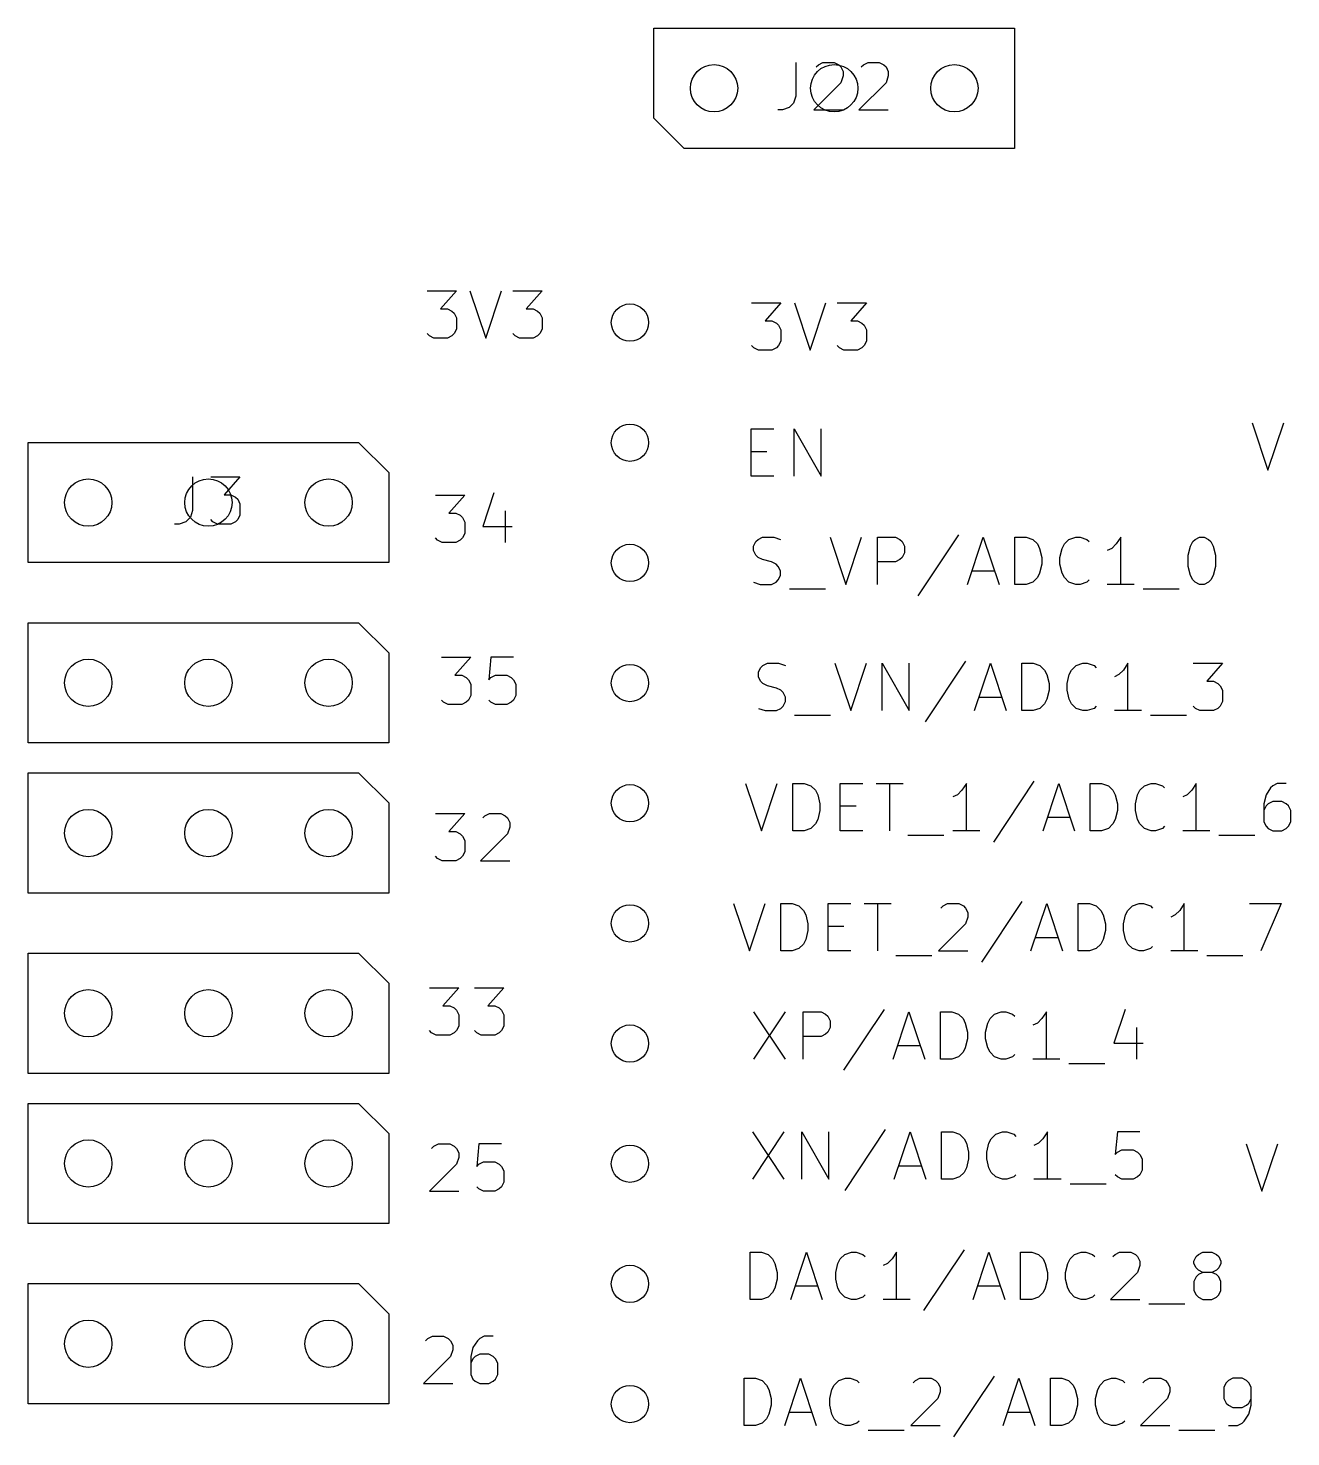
# Model space of a CAD drawing. Extents: x 1.8 to 54.4, y -60.4 to -0.5.
# Drawn here: x 2.52 to 29.21, y -33.71 to -3.94 of the extents above; entities that cross this region are included whole.
import ezdxf

# ---------------------------------------------------------------- set-up
doc = ezdxf.new("R2010")
doc.units = 0
doc.layers.add('BLACK', color=7, linetype='CONTINUOUS')
doc.layers.add('GRAY3', color=9, linetype='CONTINUOUS')

msp = doc.modelspace()

# ---------------------------------------------------------------- linework, layer by layer
at = {"layer": 'BLACK'}
for centre, radius in [((17.018, -5.207), 0.5), ((19.558, -5.207), 0.5), ((22.098, -5.207), 0.5), ((15.24, -10.16), 0.3937), ((15.24, -12.7), 0.3937), ((3.791008, -13.964651), 0.5), ((6.331008, -13.964651), 0.5), ((8.871008, -13.964651), 0.5), ((15.24, -15.24), 0.3937), ((3.791008, -17.774651), 0.5), ((6.331008, -17.774651), 0.5), ((8.871008, -17.774651), 0.5), ((15.24, -17.78), 0.3937), ((15.24, -20.32), 0.3937), ((3.791008, -20.949651), 0.5), ((6.331008, -20.949651), 0.5), ((8.871008, -20.949651), 0.5), ((15.24, -22.86), 0.3937), ((3.791008, -24.759651), 0.5), ((6.331008, -24.759651), 0.5), ((8.871008, -24.759651), 0.5), ((15.24, -25.4), 0.3937), ((3.791008, -27.934651), 0.5), ((6.331008, -27.934651), 0.5), ((8.871008, -27.934651), 0.5), ((15.24, -27.94), 0.3937), ((15.24, -30.48), 0.3937), ((3.791008, -31.744651), 0.5), ((6.331008, -31.744651), 0.5), ((8.871008, -31.744651), 0.5), ((15.24, -33.02), 0.3937)]:
    msp.add_circle(centre, radius, dxfattribs=at)
at = {"layer": 'GRAY3', "linetype": 'CONTINUOUS'}
for p, q in [((15.748, -3.937), (23.368, -3.937)), ((15.748, -5.842), (15.748, -3.937)), ((23.368, -3.937), (23.368, -6.477)), ((18.748476, -4.661819), (18.748476, -5.376104)), ((19.177048, -4.757057), (19.224667, -4.709438)), ((19.224667, -4.709438), (19.319905, -4.661819)), ((19.319905, -4.661819), (19.558, -4.661819)), ((19.558, -4.661819), (19.653238, -4.709438)), ((19.653238, -4.709438), (19.700857, -4.757057)), ((19.700857, -4.757057), (19.748476, -4.852295)), ((20.129429, -4.757057), (20.177048, -4.709438)), ((20.177048, -4.709438), (20.272286, -4.661819)), ((20.272286, -4.661819), (20.510381, -4.661819)), ((20.510381, -4.661819), (20.605619, -4.709438)), ((20.605619, -4.709438), (20.653238, -4.757057)), ((20.653238, -4.757057), (20.700857, -4.852295)), ((19.748476, -4.947533), (19.700857, -5.09039)), ((19.748476, -4.852295), (19.748476, -4.947533)), ((20.700857, -4.947533), (20.653238, -5.09039)), ((20.700857, -4.852295), (20.700857, -4.947533)), ((19.700857, -5.09039), (19.129429, -5.661819)), ((20.653238, -5.09039), (20.08181, -5.661819)), ((18.605619, -5.6142), (18.462762, -5.661819)), ((18.700857, -5.518961), (18.605619, -5.6142)), ((18.748476, -5.376104), (18.700857, -5.518961)), ((16.383, -6.477), (15.748, -5.842)), ((18.462762, -5.661819), (18.367524, -5.661819)), ((19.129429, -5.661819), (19.748476, -5.661819)), ((20.08181, -5.661819), (20.700857, -5.661819)), ((23.368, -6.477), (16.383, -6.477)), ((10.953905, -9.487819), (11.572952, -9.487819)), ((11.572952, -9.487819), (11.239619, -9.868771)), ((11.858667, -9.487819), (12.192, -10.487819)), ((12.192, -10.487819), (12.525333, -9.487819)), ((12.763429, -9.487819), (13.382476, -9.487819)), ((13.382476, -9.487819), (13.049143, -9.868771)), ((17.811905, -9.741819), (18.430952, -9.741819)), ((18.430952, -9.741819), (18.097619, -10.122771)), ((18.716667, -9.741819), (19.05, -10.741819)), ((19.05, -10.741819), (19.383333, -9.741819)), ((19.621429, -9.741819), (20.240476, -9.741819)), ((20.240476, -9.741819), (19.907143, -10.122771)), ((11.239619, -9.868771), (11.382476, -9.868771)), ((11.382476, -9.868771), (11.477714, -9.91639)), ((11.477714, -9.91639), (11.525333, -9.964009)), ((11.525333, -9.964009), (11.572952, -10.059247)), ((11.572952, -10.059247), (11.572952, -10.297342)), ((13.049143, -9.868771), (13.192, -9.868771)), ((13.192, -9.868771), (13.287238, -9.91639)), ((13.287238, -9.91639), (13.334857, -9.964009)), ((13.334857, -9.964009), (13.382476, -10.059247)), ((13.382476, -10.059247), (13.382476, -10.297342)), ((18.097619, -10.122771), (18.240476, -10.122771)), ((18.240476, -10.122771), (18.335714, -10.17039)), ((19.907143, -10.122771), (20.05, -10.122771)), ((20.05, -10.122771), (20.145238, -10.17039)), ((11.001524, -10.4402), (10.953905, -10.39258)), ((11.525333, -10.39258), (11.477714, -10.4402)), ((11.572952, -10.297342), (11.525333, -10.39258)), ((12.811048, -10.4402), (12.763429, -10.39258)), ((13.334857, -10.39258), (13.287238, -10.4402)), ((13.382476, -10.297342), (13.334857, -10.39258)), ((18.335714, -10.17039), (18.383333, -10.218009)), ((18.383333, -10.218009), (18.430952, -10.313247)), ((18.430952, -10.313247), (18.430952, -10.551342)), ((20.145238, -10.17039), (20.192857, -10.218009)), ((20.192857, -10.218009), (20.240476, -10.313247)), ((20.240476, -10.313247), (20.240476, -10.551342)), ((11.096762, -10.487819), (11.001524, -10.4402)), ((11.382476, -10.487819), (11.096762, -10.487819)), ((11.477714, -10.4402), (11.382476, -10.487819)), ((12.906286, -10.487819), (12.811048, -10.4402)), ((13.192, -10.487819), (12.906286, -10.487819)), ((13.287238, -10.4402), (13.192, -10.487819)), ((17.859524, -10.6942), (17.811905, -10.64658)), ((17.954762, -10.741819), (17.859524, -10.6942)), ((18.335714, -10.6942), (18.240476, -10.741819)), ((18.383333, -10.64658), (18.335714, -10.6942)), ((18.430952, -10.551342), (18.383333, -10.64658)), ((19.669048, -10.6942), (19.621429, -10.64658)), ((19.764286, -10.741819), (19.669048, -10.6942)), ((20.145238, -10.6942), (20.05, -10.741819)), ((20.192857, -10.64658), (20.145238, -10.6942)), ((20.240476, -10.551342), (20.192857, -10.64658)), ((18.240476, -10.741819), (17.954762, -10.741819)), ((20.05, -10.741819), (19.764286, -10.741819)), ((17.803905, -13.408819), (17.803905, -12.408819)), ((17.803905, -12.408819), (18.280095, -12.408819)), ((18.708667, -13.408819), (18.708667, -12.408819)), ((18.708667, -12.408819), (19.280095, -13.408819)), ((19.280095, -13.408819), (19.280095, -12.408819)), ((28.392905, -12.281819), (28.726238, -13.281819)), ((28.726238, -13.281819), (29.059571, -12.281819)), ((2.521008, -12.694651), (9.506008, -12.694651)), ((2.521008, -15.234651), (2.521008, -12.694651)), ((9.506008, -12.694651), (10.141008, -13.329651)), ((17.803905, -12.885009), (18.137238, -12.885009)), ((10.141008, -13.329651), (10.141008, -15.234651)), ((5.997674, -13.41947), (5.997674, -14.133755)), ((6.378627, -13.41947), (6.997674, -13.41947)), ((6.997674, -13.41947), (6.664341, -13.800422)), ((18.280095, -13.408819), (17.803905, -13.408819)), ((6.664341, -13.800422), (6.807198, -13.800422)), ((6.807198, -13.800422), (6.902436, -13.848041)), ((6.902436, -13.848041), (6.950055, -13.89566)), ((6.950055, -13.89566), (6.997674, -13.990898)), ((6.997674, -13.990898), (6.997674, -14.228993)), ((11.128476, -13.805819), (11.747523, -13.805819)), ((11.747523, -13.805819), (11.41419, -14.186771)), ((12.366571, -13.7582), (12.128476, -14.472485)), ((5.950055, -14.276612), (5.854817, -14.371851)), ((5.997674, -14.133755), (5.950055, -14.276612)), ((6.997674, -14.228993), (6.950055, -14.324231)), ((11.41419, -14.186771), (11.557047, -14.186771)), ((11.557047, -14.186771), (11.652285, -14.23439)), ((11.652285, -14.23439), (11.699904, -14.282009)), ((11.699904, -14.282009), (11.747523, -14.377247)), ((12.604666, -14.139152), (12.604666, -14.805819)), ((5.71196, -14.41947), (5.616722, -14.41947)), ((5.854817, -14.371851), (5.71196, -14.41947)), ((6.426246, -14.371851), (6.378627, -14.324231)), ((6.521484, -14.41947), (6.426246, -14.371851)), ((6.807198, -14.41947), (6.521484, -14.41947)), ((6.902436, -14.371851), (6.807198, -14.41947)), ((6.950055, -14.324231), (6.902436, -14.371851)), ((11.747523, -14.377247), (11.747523, -14.615342)), ((12.128476, -14.472485), (12.747523, -14.472485)), ((11.176095, -14.7582), (11.128476, -14.71058)), ((11.271333, -14.805819), (11.176095, -14.7582)), ((11.557047, -14.805819), (11.271333, -14.805819)), ((11.652285, -14.7582), (11.557047, -14.805819)), ((11.699904, -14.71058), (11.652285, -14.7582)), ((11.747523, -14.615342), (11.699904, -14.71058)), ((17.852047, -14.885295), (17.899666, -14.790057)), ((17.852047, -14.980533), (17.852047, -14.885295)), ((17.899666, -14.790057), (17.947285, -14.742438)), ((17.947285, -14.742438), (18.042523, -14.694819)), ((18.042523, -14.694819), (18.280618, -14.694819)), ((18.280618, -14.694819), (18.423475, -14.742438)), ((19.471095, -14.694819), (19.804428, -15.694819)), ((19.804428, -15.694819), (20.137761, -14.694819)), ((20.471095, -15.694819), (20.471095, -14.694819)), ((20.471095, -14.694819), (20.852047, -14.694819)), ((20.852047, -14.694819), (20.947285, -14.742438)), ((20.947285, -14.742438), (20.994904, -14.790057)), ((20.994904, -14.790057), (21.042523, -14.885295)), ((21.042523, -14.885295), (21.042523, -15.028152)), ((22.18538, -14.6472), (21.328238, -15.932914)), ((22.375857, -15.694819), (22.70919, -14.694819)), ((22.70919, -14.694819), (23.042523, -15.694819)), ((23.375857, -15.694819), (23.375857, -14.694819)), ((23.375857, -14.694819), (23.613952, -14.694819)), ((23.613952, -14.694819), (23.756809, -14.742438)), ((23.756809, -14.742438), (23.852047, -14.837676)), ((23.852047, -14.837676), (23.899666, -14.932914)), ((24.375857, -14.932914), (24.423476, -14.837676)), ((24.423476, -14.837676), (24.518714, -14.742438)), ((24.518714, -14.742438), (24.661571, -14.694819)), ((24.661571, -14.694819), (24.756809, -14.694819)), ((24.756809, -14.694819), (24.899666, -14.742438)), ((24.899666, -14.742438), (24.947285, -14.790057)), ((25.518714, -14.837676), (25.423476, -14.932914)), ((25.613952, -14.694819), (25.518714, -14.837676)), ((25.613952, -15.694819), (25.613952, -14.694819)), ((27.042524, -15.075771), (27.090143, -14.885295)), ((27.090143, -14.885295), (27.137762, -14.790057)), ((27.137762, -14.790057), (27.185381, -14.742438)), ((27.185381, -14.742438), (27.280619, -14.694819)), ((27.280619, -14.694819), (27.375857, -14.694819)), ((27.375857, -14.694819), (27.471095, -14.742438)), ((27.471095, -14.742438), (27.518714, -14.790057)), ((27.518714, -14.790057), (27.566333, -14.885295)), ((27.566333, -14.885295), (27.613952, -15.075771)), ((17.899666, -15.075771), (17.852047, -14.980533)), ((17.947285, -15.12339), (17.899666, -15.075771)), ((18.042523, -15.171009), (17.947285, -15.12339)), ((18.232999, -15.218628), (18.042523, -15.171009)), ((20.947285, -15.171009), (20.852047, -15.218628)), ((20.994904, -15.12339), (20.947285, -15.171009)), ((21.042523, -15.028152), (20.994904, -15.12339)), ((23.899666, -14.932914), (23.947285, -15.12339)), ((23.947285, -15.12339), (23.947285, -15.266247)), ((24.328238, -15.12339), (24.375857, -14.932914)), ((24.328238, -15.266247), (24.328238, -15.12339)), ((25.423476, -14.932914), (25.328238, -14.980533)), ((27.042524, -15.313866), (27.042524, -15.075771)), ((27.613952, -15.075771), (27.613952, -15.313866)), ((10.141008, -15.234651), (2.521008, -15.234651)), ((18.328237, -15.266247), (18.232999, -15.218628)), ((18.375856, -15.313866), (18.328237, -15.266247)), ((18.423475, -15.409104), (18.375856, -15.313866)), ((18.423475, -15.504342), (18.423475, -15.409104)), ((20.852047, -15.218628), (20.471095, -15.218628)), ((22.471095, -15.409104), (22.947285, -15.409104)), ((23.899666, -15.456723), (23.852047, -15.551961)), ((23.947285, -15.266247), (23.899666, -15.456723)), ((24.375857, -15.456723), (24.328238, -15.266247)), ((24.423476, -15.551961), (24.375857, -15.456723)), ((27.090143, -15.504342), (27.042524, -15.313866)), ((27.613952, -15.313866), (27.566333, -15.504342)), ((17.852047, -15.6472), (17.994904, -15.694819)), ((17.994904, -15.694819), (18.232999, -15.694819)), ((18.232999, -15.694819), (18.328237, -15.6472)), ((18.328237, -15.6472), (18.375856, -15.59958)), ((18.375856, -15.59958), (18.423475, -15.504342)), ((23.613952, -15.694819), (23.375857, -15.694819)), ((23.756809, -15.6472), (23.613952, -15.694819)), ((23.852047, -15.551961), (23.756809, -15.6472)), ((24.518714, -15.6472), (24.423476, -15.551961)), ((24.661571, -15.694819), (24.518714, -15.6472)), ((24.756809, -15.694819), (24.661571, -15.694819)), ((24.899666, -15.6472), (24.756809, -15.694819)), ((24.947285, -15.59958), (24.899666, -15.6472)), ((25.899666, -15.694819), (25.328238, -15.694819)), ((27.137762, -15.59958), (27.090143, -15.504342)), ((27.185381, -15.6472), (27.137762, -15.59958)), ((27.280619, -15.694819), (27.185381, -15.6472)), ((27.375857, -15.694819), (27.280619, -15.694819)), ((27.471095, -15.6472), (27.375857, -15.694819)), ((27.518714, -15.59958), (27.471095, -15.6472)), ((27.566333, -15.504342), (27.518714, -15.59958)), ((18.613952, -15.790057), (19.375856, -15.790057)), ((26.090143, -15.790057), (26.852047, -15.790057)), ((2.521008, -16.504651), (9.506008, -16.504651)), ((2.521008, -19.044651), (2.521008, -16.504651)), ((9.506008, -16.504651), (10.141008, -17.139651)), ((10.141008, -17.139651), (10.141008, -19.044651)), ((11.255476, -17.234819), (11.874523, -17.234819)), ((11.874523, -17.234819), (11.54119, -17.615771)), ((12.303095, -17.234819), (12.255476, -17.711009)), ((12.779285, -17.234819), (12.303095, -17.234819)), ((17.955238, -17.552295), (18.002857, -17.457057)), ((17.955238, -17.647533), (17.955238, -17.552295)), ((18.002857, -17.457057), (18.050476, -17.409438)), ((18.050476, -17.409438), (18.145714, -17.361819)), ((18.145714, -17.361819), (18.383809, -17.361819)), ((18.383809, -17.361819), (18.526666, -17.409438)), ((19.574286, -17.361819), (19.907619, -18.361819)), ((19.907619, -18.361819), (20.240952, -17.361819)), ((20.574286, -18.361819), (20.574286, -17.361819)), ((20.574286, -17.361819), (21.145714, -18.361819)), ((21.145714, -18.361819), (21.145714, -17.361819)), ((22.33619, -17.3142), (21.479048, -18.599914)), ((22.526667, -18.361819), (22.86, -17.361819)), ((22.86, -17.361819), (23.193333, -18.361819)), ((23.526667, -18.361819), (23.526667, -17.361819)), ((23.526667, -17.361819), (23.764762, -17.361819)), ((23.764762, -17.361819), (23.907619, -17.409438)), ((23.907619, -17.409438), (24.002857, -17.504676)), ((24.002857, -17.504676), (24.050476, -17.599914)), ((24.526667, -17.599914), (24.574286, -17.504676)), ((24.574286, -17.504676), (24.669524, -17.409438)), ((24.669524, -17.409438), (24.812381, -17.361819)), ((24.812381, -17.361819), (24.907619, -17.361819)), ((24.907619, -17.361819), (25.050476, -17.409438)), ((25.050476, -17.409438), (25.098095, -17.457057)), ((25.669524, -17.504676), (25.574286, -17.599914)), ((25.764762, -17.361819), (25.669524, -17.504676)), ((25.764762, -18.361819), (25.764762, -17.361819)), ((27.145715, -17.361819), (27.764762, -17.361819)), ((27.764762, -17.361819), (27.431429, -17.742771)), ((11.54119, -17.615771), (11.684047, -17.615771)), ((11.684047, -17.615771), (11.779285, -17.66339)), ((11.779285, -17.66339), (11.826904, -17.711009)), ((11.826904, -17.711009), (11.874523, -17.806247)), ((11.874523, -17.806247), (11.874523, -18.044342)), ((12.255476, -17.711009), (12.303095, -17.66339)), ((12.303095, -17.66339), (12.398333, -17.615771)), ((12.398333, -17.615771), (12.636428, -17.615771)), ((12.636428, -17.615771), (12.731666, -17.66339)), ((12.731666, -17.66339), (12.779285, -17.711009)), ((12.779285, -17.711009), (12.826904, -17.806247)), ((12.826904, -17.806247), (12.826904, -18.044342)), ((18.002857, -17.742771), (17.955238, -17.647533)), ((18.050476, -17.79039), (18.002857, -17.742771)), ((18.145714, -17.838009), (18.050476, -17.79039)), ((18.33619, -17.885628), (18.145714, -17.838009)), ((24.050476, -17.599914), (24.098095, -17.79039)), ((24.098095, -17.79039), (24.098095, -17.933247)), ((24.479048, -17.79039), (24.526667, -17.599914)), ((24.479048, -17.933247), (24.479048, -17.79039)), ((25.574286, -17.599914), (25.479048, -17.647533)), ((27.431429, -17.742771), (27.574286, -17.742771)), ((27.574286, -17.742771), (27.669524, -17.79039)), ((27.669524, -17.79039), (27.717143, -17.838009)), ((27.717143, -17.838009), (27.764762, -17.933247)), ((11.303095, -18.1872), (11.255476, -18.13958)), ((11.826904, -18.13958), (11.779285, -18.1872)), ((11.874523, -18.044342), (11.826904, -18.13958)), ((12.303095, -18.1872), (12.255476, -18.13958)), ((12.779285, -18.13958), (12.731666, -18.1872)), ((12.826904, -18.044342), (12.779285, -18.13958)), ((18.431428, -17.933247), (18.33619, -17.885628)), ((18.479047, -17.980866), (18.431428, -17.933247)), ((18.526666, -18.076104), (18.479047, -17.980866)), ((18.526666, -18.171342), (18.526666, -18.076104)), ((22.621905, -18.076104), (23.098095, -18.076104)), ((24.050476, -18.123723), (24.002857, -18.218961)), ((24.098095, -17.933247), (24.050476, -18.123723)), ((24.526667, -18.123723), (24.479048, -17.933247)), ((24.574286, -18.218961), (24.526667, -18.123723)), ((27.764762, -17.933247), (27.764762, -18.171342)), ((11.398333, -18.234819), (11.303095, -18.1872)), ((11.684047, -18.234819), (11.398333, -18.234819)), ((11.779285, -18.1872), (11.684047, -18.234819)), ((12.398333, -18.234819), (12.303095, -18.1872)), ((12.636428, -18.234819), (12.398333, -18.234819)), ((12.731666, -18.1872), (12.636428, -18.234819)), ((17.955238, -18.3142), (18.098095, -18.361819)), ((18.098095, -18.361819), (18.33619, -18.361819)), ((18.33619, -18.361819), (18.431428, -18.3142)), ((18.431428, -18.3142), (18.479047, -18.26658)), ((18.479047, -18.26658), (18.526666, -18.171342)), ((18.717143, -18.457057), (19.479047, -18.457057)), ((23.764762, -18.361819), (23.526667, -18.361819)), ((23.907619, -18.3142), (23.764762, -18.361819)), ((24.002857, -18.218961), (23.907619, -18.3142)), ((24.669524, -18.3142), (24.574286, -18.218961)), ((24.812381, -18.361819), (24.669524, -18.3142)), ((24.907619, -18.361819), (24.812381, -18.361819)), ((25.050476, -18.3142), (24.907619, -18.361819)), ((25.098095, -18.26658), (25.050476, -18.3142)), ((26.050476, -18.361819), (25.479048, -18.361819)), ((26.240953, -18.457057), (27.002857, -18.457057)), ((27.193334, -18.3142), (27.145715, -18.26658)), ((27.288572, -18.361819), (27.193334, -18.3142)), ((27.574286, -18.361819), (27.288572, -18.361819)), ((27.669524, -18.3142), (27.574286, -18.361819)), ((27.717143, -18.26658), (27.669524, -18.3142)), ((27.764762, -18.171342), (27.717143, -18.26658)), ((10.141008, -19.044651), (2.521008, -19.044651)), ((2.521008, -19.679651), (9.506008, -19.679651)), ((2.521008, -22.219651), (2.521008, -19.679651)), ((9.506008, -19.679651), (10.141008, -20.314651)), ((17.685476, -19.901819), (18.018809, -20.901819)), ((18.018809, -20.901819), (18.352142, -19.901819)), ((18.685476, -20.901819), (18.685476, -19.901819)), ((18.685476, -19.901819), (18.923571, -19.901819)), ((18.923571, -19.901819), (19.066428, -19.949438)), ((19.066428, -19.949438), (19.161666, -20.044676)), ((19.685476, -20.901819), (19.685476, -19.901819)), ((19.685476, -19.901819), (20.161666, -19.901819)), ((20.447381, -19.901819), (21.018809, -19.901819)), ((20.733095, -20.901819), (20.733095, -19.901819)), ((22.352143, -19.901819), (22.256905, -20.044676)), ((22.352143, -20.901819), (22.352143, -19.901819)), ((23.780714, -19.8542), (22.923572, -21.139914)), ((23.971191, -20.901819), (24.304524, -19.901819)), ((24.304524, -19.901819), (24.637857, -20.901819)), ((24.971191, -20.901819), (24.971191, -19.901819)), ((24.971191, -19.901819), (25.209286, -19.901819)), ((25.209286, -19.901819), (25.352143, -19.949438)), ((25.352143, -19.949438), (25.447381, -20.044676)), ((26.01881, -20.044676), (26.114048, -19.949438)), ((26.114048, -19.949438), (26.256905, -19.901819)), ((26.256905, -19.901819), (26.352143, -19.901819)), ((26.352143, -19.901819), (26.495, -19.949438)), ((26.495, -19.949438), (26.542619, -19.997057)), ((27.209286, -19.901819), (27.114048, -20.044676)), ((27.209286, -20.901819), (27.209286, -19.901819)), ((28.828334, -19.949438), (28.780715, -19.997057)), ((28.923572, -19.901819), (28.828334, -19.949438)), ((29.114048, -19.901819), (28.923572, -19.901819)), ((19.161666, -20.044676), (19.209285, -20.139914)), ((19.209285, -20.139914), (19.256904, -20.33039)), ((22.161667, -20.139914), (22.066429, -20.187533)), ((22.256905, -20.044676), (22.161667, -20.139914)), ((25.447381, -20.044676), (25.495, -20.139914)), ((25.495, -20.139914), (25.542619, -20.33039)), ((25.923572, -20.33039), (25.971191, -20.139914)), ((25.971191, -20.139914), (26.01881, -20.044676)), ((27.01881, -20.139914), (26.923572, -20.187533)), ((27.114048, -20.044676), (27.01881, -20.139914)), ((28.685477, -20.139914), (28.637858, -20.33039)), ((28.780715, -19.997057), (28.685477, -20.139914)), ((10.141008, -20.314651), (10.141008, -22.219651)), ((11.128476, -20.536819), (11.747523, -20.536819)), ((11.747523, -20.536819), (11.41419, -20.917771)), ((12.176095, -20.584438), (12.271333, -20.536819)), ((12.271333, -20.536819), (12.509428, -20.536819)), ((12.509428, -20.536819), (12.604666, -20.584438)), ((19.256904, -20.473247), (19.209285, -20.663723)), ((19.256904, -20.33039), (19.256904, -20.473247)), ((19.685476, -20.378009), (20.018809, -20.378009)), ((25.542619, -20.473247), (25.495, -20.663723)), ((25.542619, -20.33039), (25.542619, -20.473247)), ((25.923572, -20.473247), (25.923572, -20.33039)), ((25.971191, -20.663723), (25.923572, -20.473247)), ((28.637858, -20.33039), (28.637858, -20.711342)), ((28.685477, -20.378009), (28.637858, -20.473247)), ((28.733096, -20.33039), (28.685477, -20.378009)), ((28.828334, -20.282771), (28.733096, -20.33039)), ((29.01881, -20.282771), (28.828334, -20.282771)), ((29.114048, -20.33039), (29.01881, -20.282771)), ((29.161667, -20.378009), (29.114048, -20.33039)), ((29.209286, -20.473247), (29.161667, -20.378009)), ((29.209286, -20.711342), (29.209286, -20.473247)), ((12.128476, -20.632057), (12.176095, -20.584438)), ((12.604666, -20.584438), (12.652285, -20.632057)), ((12.652285, -20.632057), (12.699904, -20.727295)), ((12.699904, -20.822533), (12.652285, -20.96539)), ((12.699904, -20.727295), (12.699904, -20.822533)), ((19.161666, -20.758961), (19.066428, -20.8542)), ((19.209285, -20.663723), (19.161666, -20.758961)), ((24.066429, -20.616104), (24.542619, -20.616104)), ((25.447381, -20.758961), (25.352143, -20.8542)), ((25.495, -20.663723), (25.447381, -20.758961)), ((26.01881, -20.758961), (25.971191, -20.663723)), ((26.114048, -20.8542), (26.01881, -20.758961)), ((26.542619, -20.80658), (26.495, -20.8542)), ((28.637858, -20.711342), (28.685477, -20.80658)), ((28.685477, -20.80658), (28.733096, -20.8542)), ((29.114048, -20.8542), (29.161667, -20.80658)), ((29.161667, -20.80658), (29.209286, -20.711342)), ((11.41419, -20.917771), (11.557047, -20.917771)), ((11.557047, -20.917771), (11.652285, -20.96539)), ((11.652285, -20.96539), (11.699904, -21.013009)), ((11.699904, -21.013009), (11.747523, -21.108247)), ((11.747523, -21.108247), (11.747523, -21.346342)), ((12.652285, -20.96539), (12.080857, -21.536819)), ((18.923571, -20.901819), (18.685476, -20.901819)), ((19.066428, -20.8542), (18.923571, -20.901819)), ((20.161666, -20.901819), (19.685476, -20.901819)), ((21.114048, -20.997057), (21.875952, -20.997057)), ((22.637857, -20.901819), (22.066429, -20.901819)), ((25.209286, -20.901819), (24.971191, -20.901819)), ((25.352143, -20.8542), (25.209286, -20.901819)), ((26.256905, -20.901819), (26.114048, -20.8542)), ((26.352143, -20.901819), (26.256905, -20.901819)), ((26.495, -20.8542), (26.352143, -20.901819)), ((27.495, -20.901819), (26.923572, -20.901819)), ((27.685477, -20.997057), (28.447381, -20.997057)), ((28.733096, -20.8542), (28.828334, -20.901819)), ((28.828334, -20.901819), (29.01881, -20.901819)), ((29.01881, -20.901819), (29.114048, -20.8542)), ((11.747523, -21.346342), (11.699904, -21.44158)), ((11.176095, -21.4892), (11.128476, -21.44158)), ((11.271333, -21.536819), (11.176095, -21.4892)), ((11.557047, -21.536819), (11.271333, -21.536819)), ((11.652285, -21.4892), (11.557047, -21.536819)), ((11.699904, -21.44158), (11.652285, -21.4892)), ((12.080857, -21.536819), (12.699904, -21.536819)), ((10.141008, -22.219651), (2.521008, -22.219651)), ((17.431476, -22.441819), (17.764809, -23.441819)), ((17.764809, -23.441819), (18.098142, -22.441819)), ((18.431476, -23.441819), (18.431476, -22.441819)), ((18.431476, -22.441819), (18.669571, -22.441819)), ((18.669571, -22.441819), (18.812428, -22.489438)), ((18.812428, -22.489438), (18.907666, -22.584676)), ((18.907666, -22.584676), (18.955285, -22.679914)), ((19.431476, -23.441819), (19.431476, -22.441819)), ((19.431476, -22.441819), (19.907666, -22.441819)), ((20.193381, -22.441819), (20.764809, -22.441819)), ((20.479095, -23.441819), (20.479095, -22.441819)), ((21.812429, -22.537057), (21.860048, -22.489438)), ((21.860048, -22.489438), (21.955286, -22.441819)), ((21.955286, -22.441819), (22.193381, -22.441819)), ((22.193381, -22.441819), (22.288619, -22.489438)), ((22.288619, -22.489438), (22.336238, -22.537057)), ((22.336238, -22.537057), (22.383857, -22.632295)), ((23.526714, -22.3942), (22.669572, -23.679914)), ((23.717191, -23.441819), (24.050524, -22.441819)), ((24.050524, -22.441819), (24.383857, -23.441819)), ((24.717191, -23.441819), (24.717191, -22.441819)), ((24.717191, -22.441819), (24.955286, -22.441819)), ((24.955286, -22.441819), (25.098143, -22.489438)), ((25.098143, -22.489438), (25.193381, -22.584676)), ((25.193381, -22.584676), (25.241, -22.679914)), ((25.717191, -22.679914), (25.76481, -22.584676)), ((25.76481, -22.584676), (25.860048, -22.489438)), ((25.860048, -22.489438), (26.002905, -22.441819)), ((26.002905, -22.441819), (26.098143, -22.441819)), ((26.098143, -22.441819), (26.241, -22.489438)), ((26.241, -22.489438), (26.288619, -22.537057)), ((26.860048, -22.584676), (26.76481, -22.679914)), ((26.955286, -22.441819), (26.860048, -22.584676)), ((26.955286, -23.441819), (26.955286, -22.441819)), ((28.336239, -22.441819), (29.002905, -22.441819)), ((29.002905, -22.441819), (28.574334, -23.441819)), ((18.955285, -22.679914), (19.002904, -22.87039)), ((19.002904, -22.87039), (19.002904, -23.013247)), ((19.431476, -22.918009), (19.764809, -22.918009)), ((22.336238, -22.87039), (21.76481, -23.441819)), ((22.383857, -22.727533), (22.336238, -22.87039)), ((22.383857, -22.632295), (22.383857, -22.727533)), ((25.241, -22.679914), (25.288619, -22.87039)), ((25.288619, -22.87039), (25.288619, -23.013247)), ((25.669572, -22.87039), (25.717191, -22.679914)), ((25.669572, -23.013247), (25.669572, -22.87039)), ((26.76481, -22.679914), (26.669572, -22.727533)), ((18.955285, -23.203723), (18.907666, -23.298961)), ((19.002904, -23.013247), (18.955285, -23.203723)), ((23.812429, -23.156104), (24.288619, -23.156104)), ((25.241, -23.203723), (25.193381, -23.298961)), ((25.288619, -23.013247), (25.241, -23.203723)), ((25.717191, -23.203723), (25.669572, -23.013247)), ((25.76481, -23.298961), (25.717191, -23.203723)), ((2.521008, -23.489651), (9.506008, -23.489651)), ((2.521008, -26.029651), (2.521008, -23.489651)), ((9.506008, -23.489651), (10.141008, -24.124651)), ((18.669571, -23.441819), (18.431476, -23.441819)), ((18.812428, -23.3942), (18.669571, -23.441819)), ((18.907666, -23.298961), (18.812428, -23.3942)), ((19.907666, -23.441819), (19.431476, -23.441819)), ((21.76481, -23.441819), (22.383857, -23.441819)), ((24.955286, -23.441819), (24.717191, -23.441819)), ((25.098143, -23.3942), (24.955286, -23.441819)), ((25.193381, -23.298961), (25.098143, -23.3942)), ((25.860048, -23.3942), (25.76481, -23.298961)), ((26.002905, -23.441819), (25.860048, -23.3942)), ((26.098143, -23.441819), (26.002905, -23.441819)), ((26.241, -23.3942), (26.098143, -23.441819)), ((26.288619, -23.34658), (26.241, -23.3942)), ((27.241, -23.441819), (26.669572, -23.441819)), ((20.860048, -23.537057), (21.621952, -23.537057)), ((27.431477, -23.537057), (28.193381, -23.537057)), ((10.141008, -24.124651), (10.141008, -26.029651)), ((11.001476, -24.219819), (11.620523, -24.219819)), ((11.620523, -24.219819), (11.28719, -24.600771)), ((11.953857, -24.219819), (12.572904, -24.219819)), ((12.572904, -24.219819), (12.239571, -24.600771)), ((11.28719, -24.600771), (11.430047, -24.600771)), ((11.430047, -24.600771), (11.525285, -24.64839)), ((11.525285, -24.64839), (11.572904, -24.696009)), ((11.572904, -24.696009), (11.620523, -24.791247)), ((12.239571, -24.600771), (12.382428, -24.600771)), ((12.382428, -24.600771), (12.477666, -24.64839)), ((12.477666, -24.64839), (12.525285, -24.696009)), ((12.525285, -24.696009), (12.572904, -24.791247)), ((20.613856, -24.6802), (19.756714, -25.965914)), ((25.709095, -24.6802), (25.471, -25.394485)), ((11.620523, -24.791247), (11.620523, -25.029342)), ((12.572904, -24.791247), (12.572904, -25.029342)), ((17.851952, -24.727819), (18.518618, -25.727819)), ((18.518618, -24.727819), (17.851952, -25.727819)), ((18.899571, -25.727819), (18.899571, -24.727819)), ((18.899571, -24.727819), (19.280523, -24.727819)), ((19.280523, -24.727819), (19.375761, -24.775438)), ((19.375761, -24.775438), (19.42338, -24.823057)), ((19.42338, -24.823057), (19.470999, -24.918295)), ((19.470999, -24.918295), (19.470999, -25.061152)), ((20.804333, -25.727819), (21.137666, -24.727819)), ((21.137666, -24.727819), (21.470999, -25.727819)), ((21.804333, -25.727819), (21.804333, -24.727819)), ((21.804333, -24.727819), (22.042428, -24.727819)), ((22.042428, -24.727819), (22.185285, -24.775438)), ((22.185285, -24.775438), (22.280523, -24.870676)), ((22.280523, -24.870676), (22.328142, -24.965914)), ((22.328142, -24.965914), (22.375761, -25.15639)), ((22.756714, -25.15639), (22.804333, -24.965914)), ((22.804333, -24.965914), (22.851952, -24.870676)), ((22.851952, -24.870676), (22.94719, -24.775438)), ((22.94719, -24.775438), (23.090047, -24.727819)), ((23.090047, -24.727819), (23.185285, -24.727819)), ((23.185285, -24.727819), (23.328142, -24.775438)), ((23.328142, -24.775438), (23.375761, -24.823057)), ((23.851952, -24.965914), (23.756714, -25.013533)), ((23.94719, -24.870676), (23.851952, -24.965914)), ((24.042428, -24.727819), (23.94719, -24.870676)), ((24.042428, -25.727819), (24.042428, -24.727819)), ((11.049095, -25.1722), (11.001476, -25.12458)), ((11.144333, -25.219819), (11.049095, -25.1722)), ((11.430047, -25.219819), (11.144333, -25.219819)), ((11.525285, -25.1722), (11.430047, -25.219819)), ((11.572904, -25.12458), (11.525285, -25.1722)), ((11.620523, -25.029342), (11.572904, -25.12458)), ((12.001476, -25.1722), (11.953857, -25.12458)), ((12.096714, -25.219819), (12.001476, -25.1722)), ((12.382428, -25.219819), (12.096714, -25.219819)), ((12.477666, -25.1722), (12.382428, -25.219819)), ((12.525285, -25.12458), (12.477666, -25.1722)), ((12.572904, -25.029342), (12.525285, -25.12458)), ((19.280523, -25.251628), (18.899571, -25.251628)), ((19.375761, -25.204009), (19.280523, -25.251628)), ((19.42338, -25.15639), (19.375761, -25.204009)), ((19.470999, -25.061152), (19.42338, -25.15639)), ((22.375761, -25.299247), (22.328142, -25.489723)), ((22.375761, -25.15639), (22.375761, -25.299247)), ((22.756714, -25.299247), (22.756714, -25.15639)), ((22.804333, -25.489723), (22.756714, -25.299247)), ((25.94719, -25.061152), (25.94719, -25.727819)), ((20.899571, -25.442104), (21.375761, -25.442104)), ((22.280523, -25.584961), (22.185285, -25.6802)), ((22.328142, -25.489723), (22.280523, -25.584961)), ((22.851952, -25.584961), (22.804333, -25.489723)), ((22.94719, -25.6802), (22.851952, -25.584961)), ((25.471, -25.394485), (26.090047, -25.394485)), ((22.042428, -25.727819), (21.804333, -25.727819)), ((22.185285, -25.6802), (22.042428, -25.727819)), ((23.090047, -25.727819), (22.94719, -25.6802)), ((23.185285, -25.727819), (23.090047, -25.727819)), ((23.328142, -25.6802), (23.185285, -25.727819)), ((23.375761, -25.63258), (23.328142, -25.6802)), ((24.328142, -25.727819), (23.756714, -25.727819)), ((24.518619, -25.823057), (25.280523, -25.823057)), ((10.141008, -26.029651), (2.521008, -26.029651)), ((2.521008, -26.664651), (9.506008, -26.664651)), ((2.521008, -29.204651), (2.521008, -26.664651)), ((9.506008, -26.664651), (10.141008, -27.299651)), ((10.141008, -27.299651), (10.141008, -29.204651)), ((17.828143, -27.267819), (18.494809, -28.267819)), ((18.494809, -27.267819), (17.828143, -28.267819)), ((18.875762, -28.267819), (18.875762, -27.267819)), ((18.875762, -27.267819), (19.44719, -28.267819)), ((19.44719, -28.267819), (19.44719, -27.267819)), ((20.637666, -27.2202), (19.780524, -28.505914)), ((20.828143, -28.267819), (21.161476, -27.267819)), ((21.161476, -27.267819), (21.494809, -28.267819)), ((21.828143, -28.267819), (21.828143, -27.267819)), ((21.828143, -27.267819), (22.066238, -27.267819)), ((22.066238, -27.267819), (22.209095, -27.315438)), ((22.209095, -27.315438), (22.304333, -27.410676)), ((22.875762, -27.410676), (22.971, -27.315438)), ((22.971, -27.315438), (23.113857, -27.267819)), ((23.113857, -27.267819), (23.209095, -27.267819)), ((23.209095, -27.267819), (23.351952, -27.315438)), ((23.351952, -27.315438), (23.399571, -27.363057)), ((24.066238, -27.267819), (23.971, -27.410676)), ((24.066238, -28.267819), (24.066238, -27.267819)), ((25.542429, -27.267819), (25.49481, -27.744009)), ((26.018619, -27.267819), (25.542429, -27.267819)), ((11.049095, -27.617057), (11.096714, -27.569438)), ((11.096714, -27.569438), (11.191952, -27.521819)), ((11.191952, -27.521819), (11.430047, -27.521819)), ((11.430047, -27.521819), (11.525285, -27.569438)), ((11.525285, -27.569438), (11.572904, -27.617057)), ((11.572904, -27.617057), (11.620523, -27.712295)), ((12.049095, -27.521819), (12.001476, -27.998009)), ((12.525285, -27.521819), (12.049095, -27.521819)), ((22.304333, -27.410676), (22.351952, -27.505914)), ((22.351952, -27.505914), (22.399571, -27.69639)), ((22.780524, -27.69639), (22.828143, -27.505914)), ((22.828143, -27.505914), (22.875762, -27.410676)), ((23.875762, -27.505914), (23.780524, -27.553533)), ((23.971, -27.410676), (23.875762, -27.505914)), ((25.542429, -27.69639), (25.637667, -27.648771)), ((25.637667, -27.648771), (25.875762, -27.648771)), ((25.875762, -27.648771), (25.971, -27.69639)), ((28.265905, -27.521819), (28.599238, -28.521819)), ((28.599238, -28.521819), (28.932571, -27.521819)), ((11.572904, -27.95039), (11.001476, -28.521819)), ((11.620523, -27.807533), (11.572904, -27.95039)), ((11.620523, -27.712295), (11.620523, -27.807533)), ((12.001476, -27.998009), (12.049095, -27.95039)), ((12.049095, -27.95039), (12.144333, -27.902771)), ((12.144333, -27.902771), (12.382428, -27.902771)), ((12.382428, -27.902771), (12.477666, -27.95039)), ((12.477666, -27.95039), (12.525285, -27.998009)), ((20.923381, -27.982104), (21.399571, -27.982104)), ((22.399571, -27.839247), (22.351952, -28.029723)), ((22.399571, -27.69639), (22.399571, -27.839247)), ((22.780524, -27.839247), (22.780524, -27.69639)), ((22.828143, -28.029723), (22.780524, -27.839247)), ((25.49481, -27.744009), (25.542429, -27.69639)), ((25.971, -27.69639), (26.018619, -27.744009)), ((26.018619, -27.744009), (26.066238, -27.839247)), ((26.066238, -27.839247), (26.066238, -28.077342)), ((12.525285, -27.998009), (12.572904, -28.093247)), ((12.572904, -28.093247), (12.572904, -28.331342)), ((22.066238, -28.267819), (21.828143, -28.267819)), ((22.209095, -28.2202), (22.066238, -28.267819)), ((22.304333, -28.124961), (22.209095, -28.2202)), ((22.351952, -28.029723), (22.304333, -28.124961)), ((22.875762, -28.124961), (22.828143, -28.029723)), ((22.971, -28.2202), (22.875762, -28.124961)), ((23.113857, -28.267819), (22.971, -28.2202)), ((23.209095, -28.267819), (23.113857, -28.267819)), ((23.351952, -28.2202), (23.209095, -28.267819)), ((23.399571, -28.17258), (23.351952, -28.2202)), ((24.351952, -28.267819), (23.780524, -28.267819)), ((25.542429, -28.2202), (25.49481, -28.17258)), ((25.637667, -28.267819), (25.542429, -28.2202)), ((25.875762, -28.267819), (25.637667, -28.267819)), ((25.971, -28.2202), (25.875762, -28.267819)), ((26.018619, -28.17258), (25.971, -28.2202)), ((26.066238, -28.077342), (26.018619, -28.17258)), ((11.001476, -28.521819), (11.620523, -28.521819)), ((12.049095, -28.4742), (12.001476, -28.42658)), ((12.144333, -28.521819), (12.049095, -28.4742)), ((12.382428, -28.521819), (12.144333, -28.521819)), ((12.477666, -28.4742), (12.382428, -28.521819)), ((12.525285, -28.42658), (12.477666, -28.4742)), ((12.572904, -28.331342), (12.525285, -28.42658)), ((24.542429, -28.363057), (25.304333, -28.363057)), ((10.141008, -29.204651), (2.521008, -29.204651)), ((22.304428, -29.7602), (21.447286, -31.045914)), ((17.780619, -30.807819), (17.780619, -29.807819)), ((17.780619, -29.807819), (18.018714, -29.807819)), ((18.018714, -29.807819), (18.161571, -29.855438)), ((18.161571, -29.855438), (18.256809, -29.950676)), ((18.256809, -29.950676), (18.304428, -30.045914)), ((18.304428, -30.045914), (18.352047, -30.23639)), ((18.637762, -30.807819), (18.971095, -29.807819)), ((18.971095, -29.807819), (19.304428, -30.807819)), ((19.590143, -30.23639), (19.637762, -30.045914)), ((19.637762, -30.045914), (19.685381, -29.950676)), ((19.685381, -29.950676), (19.780619, -29.855438)), ((19.780619, -29.855438), (19.923476, -29.807819)), ((19.923476, -29.807819), (20.018714, -29.807819)), ((20.018714, -29.807819), (20.161571, -29.855438)), ((20.161571, -29.855438), (20.20919, -29.903057)), ((20.685381, -30.045914), (20.590143, -30.093533)), ((20.780619, -29.950676), (20.685381, -30.045914)), ((20.875857, -29.807819), (20.780619, -29.950676)), ((20.875857, -30.807819), (20.875857, -29.807819)), ((22.494905, -30.807819), (22.828238, -29.807819)), ((22.828238, -29.807819), (23.161571, -30.807819)), ((23.494905, -30.807819), (23.494905, -29.807819)), ((23.494905, -29.807819), (23.733, -29.807819)), ((23.733, -29.807819), (23.875857, -29.855438)), ((23.875857, -29.855438), (23.971095, -29.950676)), ((23.971095, -29.950676), (24.018714, -30.045914)), ((24.018714, -30.045914), (24.066333, -30.23639)), ((24.447286, -30.23639), (24.494905, -30.045914)), ((24.494905, -30.045914), (24.542524, -29.950676)), ((24.542524, -29.950676), (24.637762, -29.855438)), ((24.637762, -29.855438), (24.780619, -29.807819)), ((24.780619, -29.807819), (24.875857, -29.807819)), ((24.875857, -29.807819), (25.018714, -29.855438)), ((25.018714, -29.855438), (25.066333, -29.903057)), ((25.447286, -29.903057), (25.494905, -29.855438)), ((25.494905, -29.855438), (25.590143, -29.807819)), ((25.590143, -29.807819), (25.828238, -29.807819)), ((25.828238, -29.807819), (25.923476, -29.855438)), ((25.923476, -29.855438), (25.971095, -29.903057)), ((25.971095, -29.903057), (26.018714, -29.998295)), ((26.018714, -29.998295), (26.018714, -30.093533)), ((27.161572, -29.998295), (27.209191, -29.903057)), ((27.161572, -30.045914), (27.161572, -29.998295)), ((27.209191, -30.141152), (27.161572, -30.045914)), ((27.209191, -29.903057), (27.25681, -29.855438)), ((27.25681, -29.855438), (27.352048, -29.807819)), ((27.352048, -29.807819), (27.542524, -29.807819)), ((27.542524, -29.807819), (27.637762, -29.855438)), ((27.637762, -29.855438), (27.685381, -29.903057)), ((27.685381, -29.903057), (27.733, -29.998295)), ((27.733, -30.045914), (27.685381, -30.141152)), ((27.733, -29.998295), (27.733, -30.045914)), ((18.352047, -30.23639), (18.352047, -30.379247)), ((19.590143, -30.379247), (19.590143, -30.23639)), ((24.066333, -30.23639), (24.066333, -30.379247)), ((24.447286, -30.379247), (24.447286, -30.23639)), ((25.971095, -30.23639), (25.399667, -30.807819)), ((26.018714, -30.093533), (25.971095, -30.23639)), ((27.209191, -30.331628), (27.161572, -30.426866)), ((27.25681, -30.188771), (27.209191, -30.141152)), ((27.25681, -30.284009), (27.209191, -30.331628)), ((27.352048, -30.23639), (27.25681, -30.188771)), ((27.352048, -30.23639), (27.25681, -30.284009)), ((27.542524, -30.23639), (27.352048, -30.23639)), ((27.637762, -30.188771), (27.542524, -30.23639)), ((27.637762, -30.284009), (27.542524, -30.23639)), ((27.685381, -30.141152), (27.637762, -30.188771)), ((27.685381, -30.331628), (27.637762, -30.284009)), ((27.733, -30.426866), (27.685381, -30.331628)), ((2.521008, -30.474651), (9.506008, -30.474651)), ((2.521008, -33.014651), (2.521008, -30.474651)), ((9.506008, -30.474651), (10.141008, -31.109651)), ((18.256809, -30.664961), (18.161571, -30.7602)), ((18.304428, -30.569723), (18.256809, -30.664961)), ((18.352047, -30.379247), (18.304428, -30.569723)), ((18.733, -30.522104), (19.20919, -30.522104)), ((19.637762, -30.569723), (19.590143, -30.379247)), ((19.685381, -30.664961), (19.637762, -30.569723)), ((19.780619, -30.7602), (19.685381, -30.664961)), ((22.590143, -30.522104), (23.066333, -30.522104)), ((23.971095, -30.664961), (23.875857, -30.7602)), ((24.018714, -30.569723), (23.971095, -30.664961)), ((24.066333, -30.379247), (24.018714, -30.569723)), ((24.494905, -30.569723), (24.447286, -30.379247)), ((24.542524, -30.664961), (24.494905, -30.569723)), ((24.637762, -30.7602), (24.542524, -30.664961)), ((27.161572, -30.426866), (27.161572, -30.617342)), ((27.161572, -30.617342), (27.209191, -30.71258)), ((27.685381, -30.71258), (27.733, -30.617342)), ((27.733, -30.617342), (27.733, -30.426866)), ((18.018714, -30.807819), (17.780619, -30.807819)), ((18.161571, -30.7602), (18.018714, -30.807819)), ((19.923476, -30.807819), (19.780619, -30.7602)), ((20.018714, -30.807819), (19.923476, -30.807819)), ((20.161571, -30.7602), (20.018714, -30.807819)), ((20.20919, -30.71258), (20.161571, -30.7602)), ((21.161571, -30.807819), (20.590143, -30.807819)), ((23.733, -30.807819), (23.494905, -30.807819)), ((23.875857, -30.7602), (23.733, -30.807819)), ((24.780619, -30.807819), (24.637762, -30.7602)), ((24.875857, -30.807819), (24.780619, -30.807819)), ((25.018714, -30.7602), (24.875857, -30.807819)), ((25.066333, -30.71258), (25.018714, -30.7602)), ((25.399667, -30.807819), (26.018714, -30.807819)), ((26.209191, -30.903057), (26.971095, -30.903057)), ((27.209191, -30.71258), (27.25681, -30.7602)), ((27.25681, -30.7602), (27.352048, -30.807819)), ((27.352048, -30.807819), (27.542524, -30.807819)), ((27.542524, -30.807819), (27.637762, -30.7602)), ((27.637762, -30.7602), (27.685381, -30.71258)), ((10.141008, -31.109651), (10.141008, -33.014651)), ((10.922095, -31.681057), (10.969714, -31.633438)), ((10.969714, -31.633438), (11.064952, -31.585819)), ((11.064952, -31.585819), (11.303047, -31.585819)), ((11.303047, -31.585819), (11.398285, -31.633438)), ((11.398285, -31.633438), (11.445904, -31.681057)), ((11.445904, -31.681057), (11.493523, -31.776295)), ((11.493523, -31.776295), (11.493523, -31.871533)), ((11.922095, -31.823914), (11.874476, -32.01439)), ((12.017333, -31.681057), (11.922095, -31.823914)), ((12.064952, -31.633438), (12.017333, -31.681057)), ((12.16019, -31.585819), (12.064952, -31.633438)), ((12.350666, -31.585819), (12.16019, -31.585819)), ((11.445904, -32.01439), (10.874476, -32.585819)), ((11.493523, -31.871533), (11.445904, -32.01439)), ((11.874476, -32.01439), (11.874476, -32.395342)), ((11.922095, -32.062009), (11.874476, -32.157247)), ((11.969714, -32.01439), (11.922095, -32.062009)), ((12.064952, -31.966771), (11.969714, -32.01439)), ((12.255428, -31.966771), (12.064952, -31.966771)), ((12.350666, -32.01439), (12.255428, -31.966771)), ((12.398285, -32.062009), (12.350666, -32.01439)), ((12.445904, -32.157247), (12.398285, -32.062009)), ((12.445904, -32.395342), (12.445904, -32.157247)), ((11.874476, -32.395342), (11.922095, -32.49058)), ((12.398285, -32.49058), (12.445904, -32.395342)), ((22.93938, -32.4272), (22.082238, -33.712914)), ((10.874476, -32.585819), (11.493523, -32.585819)), ((11.922095, -32.49058), (11.969714, -32.5382)), ((11.969714, -32.5382), (12.064952, -32.585819)), ((12.064952, -32.585819), (12.255428, -32.585819)), ((12.255428, -32.585819), (12.350666, -32.5382)), ((12.350666, -32.5382), (12.398285, -32.49058)), ((17.653666, -33.474819), (17.653666, -32.474819)), ((17.653666, -32.474819), (17.891761, -32.474819)), ((17.891761, -32.474819), (18.034618, -32.522438)), ((18.034618, -32.522438), (18.129856, -32.617676)), ((18.129856, -32.617676), (18.177475, -32.712914)), ((18.177475, -32.712914), (18.225094, -32.90339)), ((18.510809, -33.474819), (18.844142, -32.474819)), ((18.844142, -32.474819), (19.177475, -33.474819)), ((19.46319, -32.90339), (19.510809, -32.712914)), ((19.510809, -32.712914), (19.558428, -32.617676)), ((19.558428, -32.617676), (19.653666, -32.522438)), ((19.653666, -32.522438), (19.796523, -32.474819)), ((19.796523, -32.474819), (19.891761, -32.474819)), ((19.891761, -32.474819), (20.034618, -32.522438)), ((20.034618, -32.522438), (20.082237, -32.570057)), ((21.225095, -32.570057), (21.272714, -32.522438)), ((21.272714, -32.522438), (21.367952, -32.474819)), ((21.367952, -32.474819), (21.606047, -32.474819)), ((21.606047, -32.474819), (21.701285, -32.522438)), ((21.701285, -32.522438), (21.748904, -32.570057)), ((21.748904, -32.570057), (21.796523, -32.665295)), ((21.796523, -32.665295), (21.796523, -32.760533)), ((23.129857, -33.474819), (23.46319, -32.474819)), ((23.46319, -32.474819), (23.796523, -33.474819)), ((24.129857, -33.474819), (24.129857, -32.474819)), ((24.129857, -32.474819), (24.367952, -32.474819)), ((24.367952, -32.474819), (24.510809, -32.522438)), ((24.510809, -32.522438), (24.606047, -32.617676)), ((24.606047, -32.617676), (24.653666, -32.712914)), ((24.653666, -32.712914), (24.701285, -32.90339)), ((25.082238, -32.90339), (25.129857, -32.712914)), ((25.129857, -32.712914), (25.177476, -32.617676)), ((25.177476, -32.617676), (25.272714, -32.522438)), ((25.272714, -32.522438), (25.415571, -32.474819)), ((25.415571, -32.474819), (25.510809, -32.474819)), ((25.510809, -32.474819), (25.653666, -32.522438)), ((25.653666, -32.522438), (25.701285, -32.570057)), ((26.082238, -32.570057), (26.129857, -32.522438)), ((26.129857, -32.522438), (26.225095, -32.474819)), ((26.225095, -32.474819), (26.46319, -32.474819)), ((26.46319, -32.474819), (26.558428, -32.522438)), ((26.558428, -32.522438), (26.606047, -32.570057)), ((26.606047, -32.570057), (26.653666, -32.665295)), ((26.653666, -32.665295), (26.653666, -32.760533)), ((27.844143, -32.570057), (27.796524, -32.665295)), ((27.796524, -32.665295), (27.796524, -32.90339)), ((27.891762, -32.522438), (27.844143, -32.570057)), ((27.987, -32.474819), (27.891762, -32.522438)), ((28.177476, -32.474819), (27.987, -32.474819)), ((28.272714, -32.522438), (28.177476, -32.474819)), ((28.320333, -32.570057), (28.272714, -32.522438)), ((28.367952, -32.665295), (28.320333, -32.570057)), ((28.367952, -33.046247), (28.367952, -32.665295)), ((10.141008, -33.014651), (2.521008, -33.014651)), ((18.225094, -33.046247), (18.177475, -33.236723)), ((18.225094, -32.90339), (18.225094, -33.046247)), ((19.46319, -33.046247), (19.46319, -32.90339)), ((19.510809, -33.236723), (19.46319, -33.046247)), ((21.748904, -32.90339), (21.177476, -33.474819)), ((21.796523, -32.760533), (21.748904, -32.90339)), ((24.701285, -33.046247), (24.653666, -33.236723)), ((24.701285, -32.90339), (24.701285, -33.046247)), ((25.082238, -33.046247), (25.082238, -32.90339)), ((25.129857, -33.236723), (25.082238, -33.046247)), ((26.606047, -32.90339), (26.034619, -33.474819)), ((26.653666, -32.760533), (26.606047, -32.90339)), ((27.796524, -32.90339), (27.844143, -32.998628)), ((27.844143, -32.998628), (27.891762, -33.046247)), ((27.891762, -33.046247), (27.987, -33.093866)), ((28.177476, -33.093866), (28.272714, -33.046247)), ((28.272714, -33.046247), (28.320333, -32.998628)), ((28.320333, -32.998628), (28.367952, -32.90339)), ((28.320333, -33.236723), (28.367952, -33.046247)), ((18.129856, -33.331961), (18.034618, -33.4272)), ((18.177475, -33.236723), (18.129856, -33.331961)), ((18.606047, -33.189104), (19.082237, -33.189104)), ((19.558428, -33.331961), (19.510809, -33.236723)), ((19.653666, -33.4272), (19.558428, -33.331961)), ((23.225095, -33.189104), (23.701285, -33.189104)), ((24.606047, -33.331961), (24.510809, -33.4272)), ((24.653666, -33.236723), (24.606047, -33.331961)), ((25.177476, -33.331961), (25.129857, -33.236723)), ((25.272714, -33.4272), (25.177476, -33.331961)), ((27.987, -33.093866), (28.177476, -33.093866)), ((28.225095, -33.37958), (28.320333, -33.236723)), ((17.891761, -33.474819), (17.653666, -33.474819)), ((18.034618, -33.4272), (17.891761, -33.474819)), ((19.796523, -33.474819), (19.653666, -33.4272)), ((19.891761, -33.474819), (19.796523, -33.474819)), ((20.034618, -33.4272), (19.891761, -33.474819)), ((20.082237, -33.37958), (20.034618, -33.4272)), ((20.272714, -33.570057), (21.034618, -33.570057)), ((21.177476, -33.474819), (21.796523, -33.474819)), ((24.367952, -33.474819), (24.129857, -33.474819)), ((24.510809, -33.4272), (24.367952, -33.474819)), ((25.415571, -33.474819), (25.272714, -33.4272)), ((25.510809, -33.474819), (25.415571, -33.474819)), ((25.653666, -33.4272), (25.510809, -33.474819)), ((25.701285, -33.37958), (25.653666, -33.4272)), ((26.034619, -33.474819), (26.653666, -33.474819)), ((26.844143, -33.570057), (27.606047, -33.570057)), ((27.891762, -33.474819), (28.082238, -33.474819)), ((28.082238, -33.474819), (28.177476, -33.4272)), ((28.177476, -33.4272), (28.225095, -33.37958))]:
    msp.add_line(p, q, dxfattribs=at)

doc.saveas('drawing.dxf')
